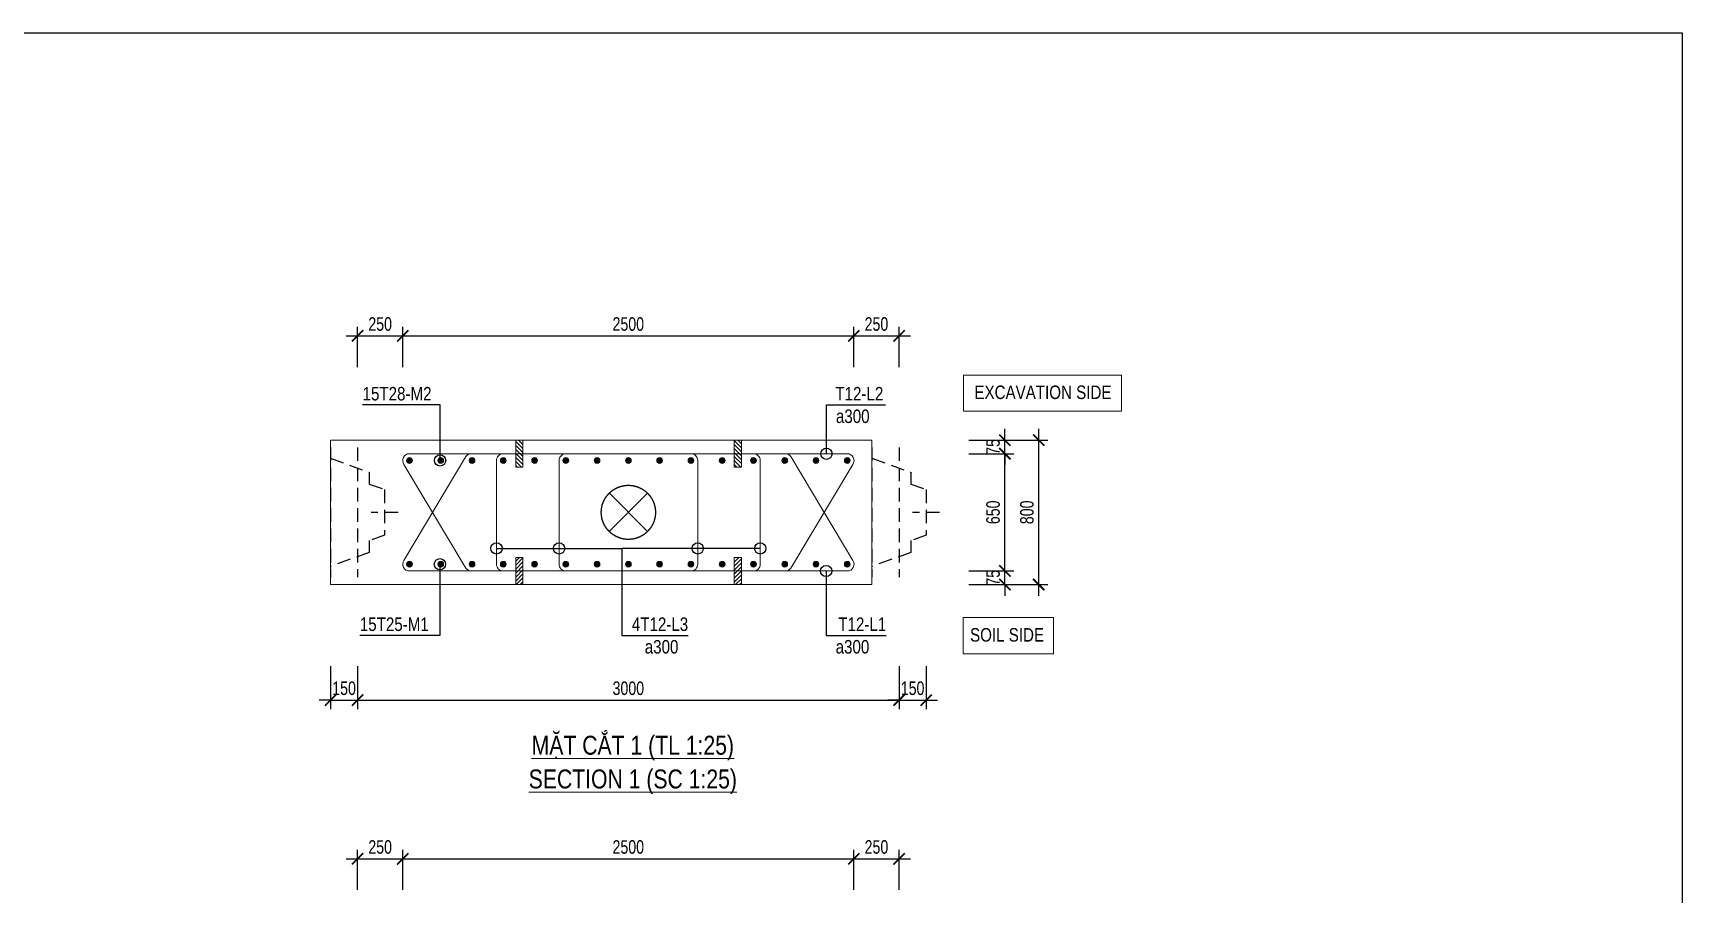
# Model space of a CAD drawing. Header units: millimetres. Extents: x 2746337 to 7547699, y -363432 to 15720.
# Drawn here: x 2907651 to 2944197, y -204352 to -185266 of the extents above; entities that cross this region are included whole.
import ezdxf
from ezdxf.enums import TextEntityAlignment as Align

# ---------------------------------------------------------------- set-up
doc = ezdxf.new("R2010")
doc.units = ezdxf.units.MM
doc.header["$LTSCALE"] = 1200
doc.header["$PDMODE"] = 3
doc.linetypes.add('CENTER', pattern=[2, 1.25, -0.25, 0.25, -0.25])
doc.linetypes.add('HIDDEN', pattern=[0.375, 0.25, -0.125])
for name, color, linetype, lineweight in [('5', 5, 'Continuous', 13), ('BOUND', 3, 'Continuous', 20), ('CWS', 8, 'HIDDEN', 9), ('ENOTE', 2, 'Continuous', 15), ('GRID', 74, 'CENTER', 15), ('K-THUOC', 1, 'Continuous', 18), ('LEADER', 8, 'Continuous', 9), ('MCT', 6, 'Continuous', 20), ('TEXTEN', 3, 'Continuous', 13), ('TEXTMA', 2, 'Continuous', 13), ('TEXTVN', 2, 'Continuous', 20), ('TIE', 4, 'Continuous', 13)]:
    doc.layers.add(name, color=color, linetype=linetype, lineweight=lineweight)
doc.layers.add('CDC.04.HIDDEN', color=8, linetype='HIDDEN')
doc.layers.add('MIE', color=5, linetype='HIDDEN')
doc.styles.add('DB_Arial', font='arial.ttf', dxfattribs={"width": 0.8})
doc.styles.add('SMTEXT', font='arial.ttf', dxfattribs={"width": 0.75})
doc.dimstyles.new('BSV25', dxfattribs={"dimtxt": 300, "dimasz": 250, "dimexe": 200, "dimexo": 0, "dimgap": 108, "dimtad": 1, "dimdec": 0, "dimlfac": 0.25, "dimdsep": 46, "dimtxsty": 'SMTEXT', "dimblk": 'ARCHTICK', "dimcen": 100, "dimdle": 250, "dimclrd": 256, "dimclre": 256, "dimclrt": 2, "dimadec": 0, "dimazin": 0, "dimtfac": 1, "dimtdec": 0, "dimtix": 1, "dimtmove": 2, "dimatfit": 3, "dimfxl": 800, "dimfxlon": 1, "dimtolj": 1, "dimtzin": 0, "dimarcsym": 0})

# ---------------------------------------------------------------- blocks, each defined once
blk = doc.blocks.new('cws800')
at = {"layer": 'CDC.04.HIDDEN'}
for p, q in [((-600, 1440), (-600, -1440)), ((0, 1440), (0, -1440))]:
    blk.add_line(p, q, dxfattribs=at)
for points in [[(0, 1200), (-860, 888), (-860, 627), (-1200, 507), (-1200, -507), (-860, -627), (-860, -888), (0, -1200)], [(-1500, 0), (-900, 0)]]:
    blk.add_lwpolyline(points, dxfattribs=at)
blk = doc.blocks.new('_ArchTick')
at = {"color": 0, "linetype": 'ByBlock', "const_width": 0.15}
blk.add_lwpolyline([(-0.5, -0.5), (0.5, 0.5)], dxfattribs=at)
blk = doc.blocks.new('*D1383')
at = {"layer": 'Defpoints', "color": 0, "transparency": 16777216}
for p in [(2914245, -199304), (2914845, -199304), (2914845, -200054)]:
    blk.add_point(p, dxfattribs=at)
at = {"layer": 'K-THUOC', "lineweight": -2, "transparency": 16777216}
for p, q in [((2914245, -199304), (2914245, -200254)), ((2914845, -199304), (2914845, -200254)), ((2914245, -200054), (2913995, -200054)), ((2914245, -200054), (2914845, -200054)), ((2914845, -200054), (2915095, -200054))]:
    blk.add_line(p, q, dxfattribs=at)
at = {"layer": 'K-THUOC', "lineweight": -2, "transparency": 16777216, "xscale": 250, "yscale": 250, "zscale": 250}
blk.add_blockref('_ArchTick', (2914245, -200054), dxfattribs=at)
at = {"layer": 'K-THUOC', "lineweight": -2, "transparency": 16777216, "xscale": 250, "yscale": 250, "zscale": 250, "rotation": 180}
blk.add_blockref('_ArchTick', (2914845, -200054), dxfattribs=at)
at = {"layer": 'K-THUOC', "color": 2, "transparency": 16777216, "insert": (2914545, -199793), "char_height": 300, "attachment_point": 5, "style": 'SMTEXT'}
blk.add_mtext('\\A1;150', dxfattribs=at)
blk = doc.blocks.new('*D1384')
at = {"layer": 'Defpoints', "color": 0, "transparency": 16777216}
for p in [(2926845, -199304), (2927445, -199304), (2927445, -200054)]:
    blk.add_point(p, dxfattribs=at)
at = {"layer": 'K-THUOC', "lineweight": -2, "transparency": 16777216}
for p, q in [((2926845, -199304), (2926845, -200254)), ((2927445, -199304), (2927445, -200254)), ((2926845, -200054), (2926595, -200054)), ((2926845, -200054), (2927445, -200054)), ((2927445, -200054), (2927695, -200054))]:
    blk.add_line(p, q, dxfattribs=at)
at = {"layer": 'K-THUOC', "lineweight": -2, "transparency": 16777216, "xscale": 250, "yscale": 250, "zscale": 250}
blk.add_blockref('_ArchTick', (2926845, -200054), dxfattribs=at)
at = {"layer": 'K-THUOC', "lineweight": -2, "transparency": 16777216, "xscale": 250, "yscale": 250, "zscale": 250, "rotation": 180}
blk.add_blockref('_ArchTick', (2927445, -200054), dxfattribs=at)
at = {"layer": 'K-THUOC', "color": 2, "transparency": 16777216, "insert": (2927145, -199793), "char_height": 300, "attachment_point": 5, "style": 'SMTEXT'}
blk.add_mtext('\\A1;150', dxfattribs=at)
blk = doc.blocks.new('*D1385')
at = {"layer": 'Defpoints', "color": 0, "transparency": 16777216}
for p in [(2915845, -191980), (2914845, -192671), (2915845, -192671)]:
    blk.add_point(p, dxfattribs=at)
at = {"layer": 'K-THUOC', "lineweight": -2, "transparency": 16777216}
for p, q in [((2914845, -192671), (2914845, -191780)), ((2915845, -192671), (2915845, -191780)), ((2914595, -191980), (2916095, -191980))]:
    blk.add_line(p, q, dxfattribs=at)
at = {"layer": 'K-THUOC', "lineweight": -2, "transparency": 16777216, "xscale": 250, "yscale": 250, "zscale": 250, "rotation": 180}
blk.add_blockref('_ArchTick', (2914845, -191980), dxfattribs=at)
at = {"layer": 'K-THUOC', "lineweight": -2, "transparency": 16777216, "xscale": 250, "yscale": 250, "zscale": 250}
blk.add_blockref('_ArchTick', (2915845, -191980), dxfattribs=at)
at = {"layer": 'K-THUOC', "color": 2, "transparency": 16777216, "insert": (2915345, -191719), "char_height": 300, "attachment_point": 5, "style": 'SMTEXT'}
blk.add_mtext('\\A1;250', dxfattribs=at)
blk = doc.blocks.new('*D1386')
at = {"layer": 'Defpoints', "color": 0, "transparency": 16777216}
for p in [(2925843, -191980), (2915845, -192671), (2925843, -192671)]:
    blk.add_point(p, dxfattribs=at)
at = {"layer": 'K-THUOC', "lineweight": -2, "transparency": 16777216}
for p, q in [((2915845, -192671), (2915845, -191780)), ((2925843, -192671), (2925843, -191780)), ((2915595, -191980), (2926093, -191980))]:
    blk.add_line(p, q, dxfattribs=at)
at = {"layer": 'K-THUOC', "lineweight": -2, "transparency": 16777216, "xscale": 250, "yscale": 250, "zscale": 250, "rotation": 180}
blk.add_blockref('_ArchTick', (2915845, -191980), dxfattribs=at)
at = {"layer": 'K-THUOC', "lineweight": -2, "transparency": 16777216, "xscale": 250, "yscale": 250, "zscale": 250}
blk.add_blockref('_ArchTick', (2925843, -191980), dxfattribs=at)
at = {"layer": 'K-THUOC', "color": 2, "transparency": 16777216, "insert": (2920844, -191719), "char_height": 300, "attachment_point": 5, "style": 'SMTEXT'}
blk.add_mtext('\\A1;2500', dxfattribs=at)
blk = doc.blocks.new('*D1387')
at = {"layer": 'Defpoints', "color": 0, "transparency": 16777216}
for p in [(2914845, -199304), (2926845, -199304), (2926845, -200054)]:
    blk.add_point(p, dxfattribs=at)
at = {"layer": 'K-THUOC', "lineweight": -2, "transparency": 16777216}
for p, q in [((2914845, -199304), (2914845, -200254)), ((2926845, -199304), (2926845, -200254)), ((2914595, -200054), (2927095, -200054))]:
    blk.add_line(p, q, dxfattribs=at)
at = {"layer": 'K-THUOC', "lineweight": -2, "transparency": 16777216, "xscale": 250, "yscale": 250, "zscale": 250, "rotation": 180}
blk.add_blockref('_ArchTick', (2914845, -200054), dxfattribs=at)
at = {"layer": 'K-THUOC', "lineweight": -2, "transparency": 16777216, "xscale": 250, "yscale": 250, "zscale": 250}
blk.add_blockref('_ArchTick', (2926845, -200054), dxfattribs=at)
at = {"layer": 'K-THUOC', "color": 2, "transparency": 16777216, "insert": (2920845, -199793), "char_height": 300, "attachment_point": 5, "style": 'SMTEXT'}
blk.add_mtext('\\A1;3000', dxfattribs=at)
blk = doc.blocks.new('*D1388')
at = {"layer": 'Defpoints', "color": 0, "transparency": 16777216}
for p in [(2926845, -191980), (2925843, -192671), (2926845, -192671)]:
    blk.add_point(p, dxfattribs=at)
at = {"layer": 'K-THUOC', "lineweight": -2, "transparency": 16777216}
for p, q in [((2925843, -192671), (2925843, -191780)), ((2926845, -192671), (2926845, -191780)), ((2925593, -191980), (2927095, -191980))]:
    blk.add_line(p, q, dxfattribs=at)
at = {"layer": 'K-THUOC', "lineweight": -2, "transparency": 16777216, "xscale": 250, "yscale": 250, "zscale": 250, "rotation": 180}
blk.add_blockref('_ArchTick', (2925843, -191980), dxfattribs=at)
at = {"layer": 'K-THUOC', "lineweight": -2, "transparency": 16777216, "xscale": 250, "yscale": 250, "zscale": 250}
blk.add_blockref('_ArchTick', (2926845, -191980), dxfattribs=at)
at = {"layer": 'K-THUOC', "color": 2, "transparency": 16777216, "insert": (2926344, -191719), "char_height": 300, "attachment_point": 5, "style": 'SMTEXT'}
blk.add_mtext('\\A1;250', dxfattribs=at)
blk = doc.blocks.new('mct1')
at = {"lineweight": 9}
h = blk.add_hatch(color=256, dxfattribs=at)
h.dxf.hatch_style = 1
h.paths.add_polyline_path([(-16, 0, 1), (16, 0, 1)])
blk.add_circle((0, 0), 16, dxfattribs=at)
blk = doc.blocks.new('tremie')
at = {"layer": 'MIE', "color": 74, "ltscale": 1000}
for p, q in [((424, -424), (-424, 424)), ((424, 424), (-424, -424))]:
    blk.add_line(p, q, dxfattribs=at)
at = {"layer": 'MIE', "ltscale": 500}
blk.add_circle((0, 0), 600, dxfattribs=at)
blk = doc.blocks.new('sp')
at = {"layer": '5', "lineweight": 20}
h = blk.add_hatch(dxfattribs=at)
h.set_pattern_fill('ANSI31', color=256, scale=500)
h.set_pattern_definition([(45, (0, 0), (-44.194, 44.194), [])])
h.paths.add_polyline_path([(80, 300), (-80, 300), (-80, -300), (80, -300)])
blk.add_lwpolyline([(-80, -300), (80, -300), (80, 300), (-80, 300)], close=True, dxfattribs=at)
blk = doc.blocks.new('*D1394')
at = {"layer": 'Defpoints', "color": 0, "transparency": 16777216}
for p in [(2928440, -194292), (2929940, -194292), (2928440, -197492)]:
    blk.add_point(p, dxfattribs=at)
at = {"layer": 'K-THUOC', "lineweight": -2, "transparency": 16777216}
for p, q in [((2929940, -197742), (2929940, -194042)), ((2929140, -194292), (2930140, -194292)), ((2929140, -197492), (2930140, -197492))]:
    blk.add_line(p, q, dxfattribs=at)
at = {"layer": 'K-THUOC', "lineweight": -2, "transparency": 16777216, "xscale": 250, "yscale": 250, "zscale": 250}
for p, rotation in [((2929940, -194292), 90), ((2929940, -197492), 270)]:
    blk.add_blockref('_ArchTick', p, dxfattribs=dict(at, rotation=rotation))
at = {"layer": 'K-THUOC', "color": 2, "transparency": 16777216, "insert": (2929679, -195892), "char_height": 300, "attachment_point": 5, "rotation": 90, "style": 'SMTEXT'}
blk.add_mtext('\\A1;800', dxfattribs=at)
blk = doc.blocks.new('*D1395')
at = {"layer": 'Defpoints', "color": 0, "transparency": 16777216}
for p in [(2928440, -197192), (2929190, -197192), (2928082, -197492)]:
    blk.add_point(p, dxfattribs=at)
at = {"layer": 'K-THUOC', "lineweight": -2, "transparency": 16777216}
for p, q in [((2929190, -197192), (2929190, -196942)), ((2928440, -197192), (2929390, -197192)), ((2929190, -197492), (2929190, -197192)), ((2928390, -197492), (2929390, -197492)), ((2929190, -197492), (2929190, -197742))]:
    blk.add_line(p, q, dxfattribs=at)
at = {"layer": 'K-THUOC', "lineweight": -2, "transparency": 16777216, "xscale": 250, "yscale": 250, "zscale": 250}
for p, rotation in [((2929190, -197192), 270), ((2929190, -197492), 90)]:
    blk.add_blockref('_ArchTick', p, dxfattribs=dict(at, rotation=rotation))
at = {"layer": 'K-THUOC', "color": 2, "transparency": 16777216, "insert": (2928929, -197342), "char_height": 300, "attachment_point": 5, "rotation": 90, "style": 'SMTEXT'}
blk.add_mtext('\\A1;75', dxfattribs=at)
blk = doc.blocks.new('*D1396')
at = {"layer": 'Defpoints', "color": 0, "transparency": 16777216}
for p in [(2928082, -194592), (2929190, -194592), (2928082, -197192)]:
    blk.add_point(p, dxfattribs=at)
at = {"layer": 'K-THUOC', "lineweight": -2, "transparency": 16777216}
for p, q in [((2929190, -197442), (2929190, -194342)), ((2928390, -194592), (2929390, -194592)), ((2928390, -197192), (2929390, -197192))]:
    blk.add_line(p, q, dxfattribs=at)
at = {"layer": 'K-THUOC', "lineweight": -2, "transparency": 16777216, "xscale": 250, "yscale": 250, "zscale": 250}
for p, rotation in [((2929190, -194592), 90), ((2929190, -197192), 270)]:
    blk.add_blockref('_ArchTick', p, dxfattribs=dict(at, rotation=rotation))
at = {"layer": 'K-THUOC', "color": 2, "transparency": 16777216, "insert": (2928929, -195892), "char_height": 300, "attachment_point": 5, "rotation": 90, "style": 'SMTEXT'}
blk.add_mtext('\\A1;650', dxfattribs=at)
blk = doc.blocks.new('*D1397')
at = {"layer": 'Defpoints', "color": 0, "transparency": 16777216}
for p in [(2928082, -194292), (2929190, -194292), (2928082, -194592)]:
    blk.add_point(p, dxfattribs=at)
at = {"layer": 'K-THUOC', "lineweight": -2, "transparency": 16777216}
for p, q in [((2929190, -194292), (2929190, -194042)), ((2928390, -194292), (2929390, -194292)), ((2929190, -194592), (2929190, -194292)), ((2928390, -194592), (2929390, -194592)), ((2929190, -194592), (2929190, -194842))]:
    blk.add_line(p, q, dxfattribs=at)
at = {"layer": 'K-THUOC', "lineweight": -2, "transparency": 16777216, "xscale": 250, "yscale": 250, "zscale": 250}
for p, rotation in [((2929190, -194292), 270), ((2929190, -194592), 90)]:
    blk.add_blockref('_ArchTick', p, dxfattribs=dict(at, rotation=rotation))
at = {"layer": 'K-THUOC', "color": 2, "transparency": 16777216, "insert": (2928929, -194442), "char_height": 300, "attachment_point": 5, "rotation": 90, "style": 'SMTEXT'}
blk.add_mtext('\\A1;75', dxfattribs=at)
blk = doc.blocks.new('*D1412')
at = {"layer": 'Defpoints', "color": 0, "transparency": 16777216}
for p in [(2915845, -203572), (2914845, -204263), (2915845, -204263)]:
    blk.add_point(p, dxfattribs=at)
at = {"layer": 'K-THUOC', "lineweight": -2, "transparency": 16777216}
for p, q in [((2914845, -204263), (2914845, -203372)), ((2915845, -204263), (2915845, -203372)), ((2914595, -203572), (2916095, -203572))]:
    blk.add_line(p, q, dxfattribs=at)
at = {"layer": 'K-THUOC', "lineweight": -2, "transparency": 16777216, "xscale": 250, "yscale": 250, "zscale": 250, "rotation": 180}
blk.add_blockref('_ArchTick', (2914845, -203572), dxfattribs=at)
at = {"layer": 'K-THUOC', "lineweight": -2, "transparency": 16777216, "xscale": 250, "yscale": 250, "zscale": 250}
blk.add_blockref('_ArchTick', (2915845, -203572), dxfattribs=at)
at = {"layer": 'K-THUOC', "color": 2, "transparency": 16777216, "insert": (2915345, -203311), "char_height": 300, "attachment_point": 5, "style": 'SMTEXT'}
blk.add_mtext('\\A1;250', dxfattribs=at)
blk = doc.blocks.new('*D1413')
at = {"layer": 'Defpoints', "color": 0, "transparency": 16777216}
for p in [(2925843, -203572), (2915845, -204263), (2925843, -204263)]:
    blk.add_point(p, dxfattribs=at)
at = {"layer": 'K-THUOC', "lineweight": -2, "transparency": 16777216}
for p, q in [((2915845, -204263), (2915845, -203372)), ((2925843, -204263), (2925843, -203372)), ((2915595, -203572), (2926093, -203572))]:
    blk.add_line(p, q, dxfattribs=at)
at = {"layer": 'K-THUOC', "lineweight": -2, "transparency": 16777216, "xscale": 250, "yscale": 250, "zscale": 250, "rotation": 180}
blk.add_blockref('_ArchTick', (2915845, -203572), dxfattribs=at)
at = {"layer": 'K-THUOC', "lineweight": -2, "transparency": 16777216, "xscale": 250, "yscale": 250, "zscale": 250}
blk.add_blockref('_ArchTick', (2925843, -203572), dxfattribs=at)
at = {"layer": 'K-THUOC', "color": 2, "transparency": 16777216, "insert": (2920844, -203311), "char_height": 300, "attachment_point": 5, "style": 'SMTEXT'}
blk.add_mtext('\\A1;2500', dxfattribs=at)
blk = doc.blocks.new('*D1415')
at = {"layer": 'Defpoints', "color": 0, "transparency": 16777216}
for p in [(2926845, -203572), (2925843, -204263), (2926845, -204263)]:
    blk.add_point(p, dxfattribs=at)
at = {"layer": 'K-THUOC', "lineweight": -2, "transparency": 16777216}
for p, q in [((2925843, -204263), (2925843, -203372)), ((2926845, -204263), (2926845, -203372)), ((2925593, -203572), (2927095, -203572))]:
    blk.add_line(p, q, dxfattribs=at)
at = {"layer": 'K-THUOC', "lineweight": -2, "transparency": 16777216, "xscale": 250, "yscale": 250, "zscale": 250, "rotation": 180}
blk.add_blockref('_ArchTick', (2925843, -203572), dxfattribs=at)
at = {"layer": 'K-THUOC', "lineweight": -2, "transparency": 16777216, "xscale": 250, "yscale": 250, "zscale": 250}
blk.add_blockref('_ArchTick', (2926845, -203572), dxfattribs=at)
at = {"layer": 'K-THUOC', "color": 2, "transparency": 16777216, "insert": (2926344, -203311), "char_height": 300, "attachment_point": 5, "style": 'SMTEXT'}
blk.add_mtext('\\A1;250', dxfattribs=at)

msp = doc.modelspace()

# ---------------------------------------------------------------- linework, layer by layer
msp.add_lwpolyline([(2850680.1, -185266.4), (2944197.4, -185266.4), (2944197.4, -262418.8), (2850680.1, -262418.8)], close=True)
at = {"layer": 'BOUND'}
msp.add_lwpolyline([(2914244.7, -197492.1), (2926244.7, -197492.1), (2926244.7, -194292.1), (2914244.7, -194292.1)], close=True, dxfattribs=at)
at = {"layer": 'ENOTE'}
for points in [[(2928276.7, -192849.5), (2931776.7, -192849.5), (2931776.7, -193649.5), (2928276.7, -193649.5)], [(2928266.1, -198226.1), (2930266.1, -198226.1), (2930266.1, -199026.1), (2928266.1, -199026.1)]]:
    msp.add_lwpolyline(points, close=True, dxfattribs=at)
at = {"layer": 'TIE', "lineweight": 20}
for points in [[(2917366.5, -194592.1, 0.244599), (2917243.6, -194656), (2915871.9, -196956, 0.6069433), (2915994.7, -197192.1), (2925697.2, -197192.1, 0.6069433), (2925820.1, -196956), (2924448.3, -194656, 0.244599), (2924325.5, -194592.1)], [(2924325.5, -197192.1, 0.244599), (2924448.3, -197128.1), (2925820.1, -194828.1, 0.6069433), (2925697.2, -194592.1), (2915994.7, -194592.1, 0.6069433), (2915871.9, -194828.1), (2917243.6, -197128.1, 0.244599), (2917366.5, -197192.1)]]:
    msp.add_lwpolyline(points, format="xyb", dxfattribs=at)
at = {"layer": 'TIE'}
for points in [[(2918523.8, -197192.1), (2918073.8, -197192.1, -0.4142136), (2917923.8, -197042.1), (2917923.8, -194742.1, -0.4142136), (2918073.8, -194592.1), (2918523.8, -194592.1)], [(2919909.9, -197192.1), (2919459.9, -197192.1, -0.4142136), (2919309.9, -197042.1), (2919309.9, -194742.1, -0.4142136), (2919459.9, -194592.1), (2919909.9, -194592.1)], [(2921782, -197192.1), (2922232, -197192.1, 0.4142136), (2922382, -197042.1), (2922382, -194742.1, 0.4142136), (2922232, -194592.1), (2921782, -194592.1)], [(2923168.1, -197192.1), (2923618.1, -197192.1, 0.4142136), (2923768.1, -197042.1), (2923768.1, -194742.1, 0.4142136), (2923618.1, -194592.1), (2923168.1, -194592.1)]]:
    msp.add_lwpolyline(points, format="xyb", dxfattribs=at)

# ---------------------------------------------------------------- block references
at = {"layer": 'CWS', "xscale": -1}
for p in [(2914244.7, -195892.1), (2926244.7, -195892.1)]:
    msp.add_blockref('cws800', p, dxfattribs=at)
at = {"layer": 'ENOTE', "xscale": -1}
for p in [(2918430, -194592.1), (2923270.4, -194592.1)]:
    msp.add_blockref('sp', p, dxfattribs=at)
at = {"layer": 'ENOTE', "rotation": 180}
for p in [(2918430, -197192.1), (2923270.4, -197192.1)]:
    msp.add_blockref('sp', p, dxfattribs=at)
at = {"layer": 'GRID', "rotation": 269.672406155841}
msp.add_blockref('tremie', (2920846, -195892.1), dxfattribs=at)
at = {"layer": 'MCT', "xscale": -4, "yscale": 4, "zscale": 4, "rotation": 180}
for p in [(2915994.7, -194742.1), (2916687.7, -194742.1), (2917380.8, -194742.1), (2918073.8, -194742.1), (2918766.9, -194742.1), (2919459.9, -194742.1), (2920152.9, -194742.1), (2920846, -194742.1), (2921539, -194742.1), (2922232, -194742.1), (2922925.1, -194742.1), (2923618.1, -194742.1), (2924311.2, -194742.1), (2925004.2, -194742.1), (2925697.2, -194742.1)]:
    msp.add_blockref('mct1', p, dxfattribs=at)
at = {"layer": 'MCT', "xscale": 4, "yscale": 4, "zscale": 4}
for p in [(2915994.7, -197042.1), (2916687.7, -197042.1), (2917380.8, -197042.1), (2918073.8, -197042.1), (2918766.9, -197042.1), (2919459.9, -197042.1), (2920152.9, -197042.1), (2920846, -197042.1), (2921539, -197042.1), (2922232, -197042.1), (2922925.1, -197042.1), (2923618.1, -197042.1), (2924311.2, -197042.1), (2925004.2, -197042.1), (2925697.2, -197042.1)]:
    msp.add_blockref('mct1', p, dxfattribs=at)

# ---------------------------------------------------------------- texts
at = {"layer": 'TEXTEN', "style": 'DB_Arial', "width": 0.8}
for s, p in [('T12-L2', (2926495.6, -193412.1)), ('4T12-L3', (2922171.4, -198522.1)), ('T12-L1', (2926559.8, -198522.1)), ('a300', (2921954.7, -199022.1))]:
    msp.add_text(s, height=300, dxfattribs=at).set_placement(p, align=Align.RIGHT)
for p in [(2925446, -193912.1), (2925439.8, -199022.1)]:
    msp.add_text('a300', height=300, dxfattribs=at).set_placement(p)
at = {"layer": 'TEXTMA', "style": 'DB_Arial', "width": 0.8}
for s, p in [('15T28-M2', (2914955.7, -193412.1)), ('15T25-M1', (2914894.2, -198522.1))]:
    msp.add_text(s, height=300, dxfattribs=at).set_placement(p)
at = {"layer": 'TEXTVN', "style": 'DB_Arial', "width": 0.8}
msp.add_text('EXCAVATION SIDE', height=300, dxfattribs=at).set_placement((2928515.9, -193381.2))
msp.add_text('SOIL SIDE', height=300, dxfattribs=at).set_placement((2930058.3, -198757.8), align=Align.RIGHT)
for s, p in [('%%UMẶT CẮT 1 (TL 1:25)', (2920944.7, -201053.9)), ('%%USECTION 1 (SC 1:25)', (2920944.7, -201853.9))]:
    msp.add_text(s, height=420, rotation=360, dxfattribs=at).set_placement(p, align=Align.MIDDLE)

# ---------------------------------------------------------------- dimensions: what is measured, and where the dimension line sits
at = {"layer": 'K-THUOC'}
for base, p1, p2, picture, middle in [((2915844.7, -191980.3), (2914844.7, -192671.4), (2915844.7, -192671.4), '*D1385', (2915344.7, -191719.2)), ((2925843.2, -191980.3), (2915844.7, -192671.4), (2925843.2, -192671.4), '*D1386', (2920844, -191719.2)), ((2926844.7, -191980.3), (2925843.2, -192671.4), (2926844.7, -192671.4), '*D1388', (2926344, -191719.2)), ((2914844.7, -200053.9), (2914244.7, -199303.9), (2914844.7, -199303.9), '*D1383', (2914544.7, -199792.7)), ((2926844.7, -200053.9), (2914844.7, -199303.9), (2926844.7, -199303.9), '*D1387', (2920844.7, -199792.6)), ((2927444.7, -200053.9), (2926844.7, -199303.9), (2927444.7, -199303.9), '*D1384', (2927144.7, -199792.7)), ((2915844.7, -203572.3), (2914844.7, -204263.3), (2915844.7, -204263.3), '*D1412', (2915344.7, -203311.1)), ((2925843.2, -203572.3), (2915844.7, -204263.3), (2925843.2, -204263.3), '*D1413', (2920844, -203311.1)), ((2926844.7, -203572.3), (2925843.2, -204263.3), (2926844.7, -204263.3), '*D1415', (2926344, -203311.1))]:
    dim = msp.add_linear_dim(base=base, p1=p1, p2=p2, dimstyle='BSV25', dxfattribs=at)
    dim.commit()
    dim.dimension.update_dxf_attribs({"geometry": picture, "text_midpoint": middle})
for base, p1, p2, picture, middle in [((2929190, -194292.1), (2928081.9, -194592.1), (2928081.9, -194292.1), '*D1397', (2928929.4, -194442.1)), ((2929940, -194292.1), (2928440, -197492.1), (2928440, -194292.1), '*D1394', (2929678.8, -195892.1)), ((2929190, -194592.1), (2928081.9, -197192.1), (2928081.9, -194592.1), '*D1396', (2928928.8, -195892.1)), ((2929190, -197192.1), (2928081.9, -197492.1), (2928440, -197192.1), '*D1395', (2928929.4, -197342.1))]:
    dim = msp.add_linear_dim(base=base, p1=p1, p2=p2, angle=90, dimstyle='BSV25', dxfattribs=at)
    dim.commit()
    dim.dimension.update_dxf_attribs({"geometry": picture, "text_midpoint": middle})

# ---------------------------------------------------------------- leaders
at = {"layer": 'LEADER'}
for points in [[(2916672.6, -194742.1), (2916672.6, -193512.1), (2914955.7, -193512.1)], [(2925236, -194592.1), (2925236, -193512.1), (2926545.4, -193512.1)], [(2917923.8, -196692.1), (2920703, -196692.1), (2920703, -198622.1), (2922171.7, -198622.1)], [(2919309.9, -196692.1), (2920703, -196692.1), (2920703, -198622.1), (2922171.7, -198622.1)], [(2922382, -196692.1), (2920703, -196692.1), (2920703, -198622.1), (2922171.7, -198622.1)], [(2923768.1, -196692.1), (2920703, -196692.1), (2920703, -198622.1), (2922171.7, -198622.1)], [(2916668.7, -197042.1), (2916668.7, -198622.1), (2914894.2, -198622.1)], [(2925229.8, -197192.1), (2925229.8, -198622.1), (2926559.8, -198622.1)]]:
    msp.add_leader(points, dimstyle='BSV25', override={"dimldrblk": 'Origin'}, dxfattribs=at)

doc.saveas('drawing.dxf')
